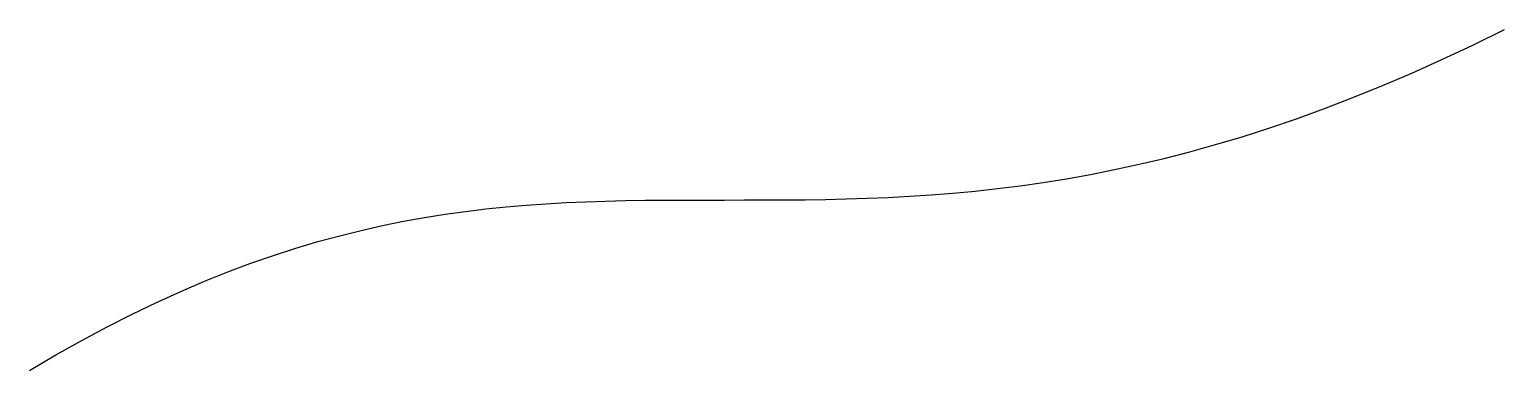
# Model space of a CAD drawing. Header units: millimetres. Extents: x 0 to 130, y 0 to 30.
import ezdxf

# ---------------------------------------------------------------- set-up
doc = ezdxf.new("R2010")
doc.units = ezdxf.units.MM

msp = doc.modelspace()

# ---------------------------------------------------------------- linework, layer by layer
msp.add_open_spline([(0, 0), (50, 30), (70, 0), (130, 30)], degree=3)

doc.saveas('drawing.dxf')
